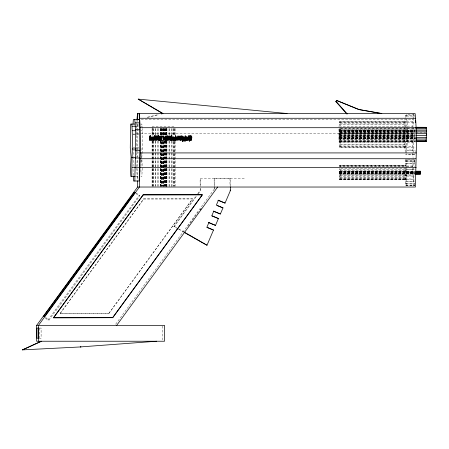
<?xml version="1.0" encoding="UTF-8"?>
<svg xmlns="http://www.w3.org/2000/svg" width="449" height="449" viewBox="0 0 449 449"><rect width="100%" height="100%" fill="white"/><g stroke="black" fill="none" stroke-linecap="round" stroke-linejoin="round"><path stroke-width="0.34" stroke-dasharray="2.25 1.68" d="M415.566 141.603L339.848 141.603L339.304 137.018L339.483 128.605L415.202 128.605M339.848 141.603L340.314 135.57L340.005 127.858M405.295 152.823L404.527 141.558L404.532 127.387M413.922 152.823L413.147 141.558L413.159 127.387M339.831 179.785L340.263 175.755L340.23 168.566L406.339 168.566L406.379 175.755L405.941 179.785L339.831 179.785L339.354 176.625L339.371 168.392M405.941 179.785L405.469 176.625L405.481 168.392M415.527 138.988L339.809 138.988L339.489 134.728L339.803 130.339L415.521 130.339M414.68 174.038L339.792 174.038L339.691 172.225L339.792 171.153L415.381 171.153M339.809 138.988L340.123 134.599L339.803 130.339M405.896 185.566L406.143 185.151L414.764 185.151L414.522 185.566L405.896 185.566L405.082 178.988L405.049 167.264M406.143 185.151C407.03 176.738 407.439 167.937 405.913 159.625L414.539 159.625L415.314 165.529M414.522 185.566L413.703 178.988L413.675 167.264M406.687 127.359L406.676 141.991L406.294 146.251L405.812 147.345L339.702 147.345L338.928 139.796L339.001 127.482M405.812 147.345L405.043 139.796L405.11 127.482M136.692 149.534L136.777 129.088M136.788 128.392L136.917 122.145M136.928 121.449L136.973 119.367M137.13 150.039L137.343 123.554M413.456 113.53L412.923 119.367L412.642 152.245M406.424 153.317L407.249 142.754L407.282 127.32M339.702 147.345L340.185 146.251L340.561 141.991L340.578 127.359M142.226 168.134L141.867 176.485L140.902 176.485M413.669 118.048L413.187 126.124L404.56 126.124L405.049 118.048M133.022 166.512L133.516 157.717M136.765 166.798L137.22 158.727M137.338 166.512L137.753 159.069M140.868 162.229L141.093 158.273M140.935 166.388L141.497 156.404L140.885 149.652M412.715 166.798L413.17 158.727M405.913 159.625L405.088 166.018L413.714 166.018L414.539 159.625M141.833 157.481L142.372 148.989L142.288 128.812M339.023 126.887L339.399 122.628L339.887 121.527L405.997 121.527L406.637 126.208L340.527 126.208L339.887 121.527M405.133 126.887L405.514 122.628L405.997 121.527M137.478 121.527L137.602 120.203M405.133 117.425L405.761 114.36M413.754 117.425L414.382 114.36M415.05 153.317L415.303 151.453M339.624 165.782L339.5 166.624L405.61 166.624L405.868 165.406L339.758 165.406L339.624 165.782L405.733 165.782M339.792 174.038L339.792 171.153M45.371 318.128L47.948 320.025L49.104 320.025L139.869 195.713L136.266 193.059M60.099 313.458L143.652 198.952L192.531 198.862L108.978 313.368L60.099 313.458L108.978 313.368M60.306 313.368L143.86 198.862M108.765 313.458L192.531 198.862M115.646 324.251L214.953 188.159M47.948 320.025L138.921 195.713L139.869 195.713M178.051 228.85L173.819 226.403L196.067 196.017M197.712 193.766L200.187 190.387L200.17 188.356M173.819 226.403L174.347 226.403L196.589 196.017M198.239 193.766L200.709 190.387L200.686 186.997M187.839 226.184L199.373 210.429M147.727 117.369L159.041 114.534M147.12 117.268L158.604 114.506M214.173 186.099L214.122 178.64L244.509 178.421L243.987 178.421M230.545 186.099L230.489 178.64L200.102 178.859L200.164 187.676M414.107 114.529L406.143 114.529L406.676 117.442M405.385 115.561L414.006 115.561M406.513 116.055L414.472 116.055M141.171 119.367L412.923 119.367M339.64 121.64L413.389 121.651M340.129 122.296L406.238 122.296M339.399 122.628L405.514 122.628M406.839 118.833L407.103 122.672L415.061 122.672M340.342 123.896L406.457 123.896M136.502 124.076L138.64 124.076M140.649 124.076L141.867 124.076L142.254 128.173M339.191 124.412L405.307 124.412M136.496 125.479L138.511 125.479M136.131 126.248L140.155 126.248M140.829 126.248L142.17 126.248M152.082 126.5L175.127 126.5M340.123 128.841L415.14 128.841M340.656 129.082L406.766 129.082M338.905 129.873L415.101 129.901M340.219 130.204L415.235 130.204M339.719 130.502L415.6 130.468M136.339 130.732L140.363 130.732M141.031 130.732L142.372 130.732M339.96 130.889L414.977 130.889M339.646 130.951L415.364 130.951M404.454 131.164L413.074 131.164M339.309 131.506L415.028 131.506M340.028 131.563L415.044 131.563M339.579 131.652L415.297 131.652M340.286 131.86L415.303 131.86M340.729 132.32L406.839 132.32M340.078 132.444L415.331 132.444M339.528 132.556L415.246 132.556M415.948 132.556L425.764 132.556M338.849 133.168L404.964 133.168M136.692 133.252L414.988 133.308M340.112 133.482L415.129 133.482M339.5 133.606L415.218 133.606M340.314 133.69L415.331 133.69M132.82 134.071L134.666 134.071M135.284 134.071L137.13 134.071M340.123 134.599L415.14 134.599M132.955 134.689L138.994 134.689M339.489 134.728L415.207 134.728M339.27 135.188L414.988 135.188M340.314 135.57L415.331 135.57M340.112 135.721L415.129 135.721M339.5 135.845L415.218 135.845M404.437 136.429L413.063 136.429M338.86 136.552L404.97 136.552M340.084 136.771L415.101 136.771M339.534 136.878L415.252 136.878M339.304 137.018L415.016 137.018M340.275 137.372L415.291 137.372M340.033 137.675L415.319 137.708M339.584 137.764L415.303 137.764M339.966 138.376L414.983 138.376M339.652 138.438L415.37 138.438M339.365 138.674L415.084 138.674M339.893 138.82L415.611 138.82M339.73 138.853L415.448 138.853M338.928 139.796L405.043 139.796M339.461 140.037L415.179 140.037M340.101 140.268L415.117 140.268M339.579 141.02L415.297 141.02M339.983 141.166L414.999 141.166M339.708 141.553L415.426 141.553M340.561 141.991L406.676 141.991M339.062 142.67L405.172 142.67M407.249 142.754L415.207 142.754M340.393 144.466L406.508 144.466M339.242 144.982L405.352 144.982M404.706 146.206L413.333 146.206M340.185 146.251L406.294 146.251M339.461 146.576L405.57 146.576M339.949 147.233L406.059 147.233M407.047 147.227L415.005 147.227M132.955 147.861L138.994 147.861M136.339 148.989L140.363 148.989M141.031 148.989L142.372 148.989M132.82 150.039L134.666 150.039M404.97 150.045L413.596 150.045M406.766 150.83L415.387 150.83M136.692 150.207L136.692 152.924L138.792 152.924M135.8 156.954L138.483 156.954M405.666 160.04L414.292 160.04M406.16 160.097L414.781 160.097M405.436 161.309L414.062 161.309M406.384 161.421L415.011 161.421M405.239 163.352L413.866 163.352M406.581 163.503L415.202 163.503M339.758 165.406L406.008 165.524L406.25 167.157M339.893 165.524L340.022 166.119L406.137 166.119M406.732 166.203L415.353 166.203M404.992 169.138L413.613 169.138M406.822 169.346L415.448 169.346M339.321 169.436L405.43 169.436M340.291 170.25L406.401 170.25M339.276 171.221L405.391 171.221M339.741 171.35L414.73 171.35M339.719 171.58L414.753 171.58M339.702 171.877L414.769 171.877M340.32 172.096L406.429 172.096M339.691 172.225L414.781 172.225M404.959 172.489L413.58 172.489M339.685 172.596L414.786 172.596M406.85 172.702L414.814 172.702M339.691 172.972L414.781 172.972M339.27 173.101L405.38 173.101M339.702 173.32L414.769 173.32M339.719 173.617L414.753 173.617M339.741 173.847L414.73 173.847M339.764 173.988L414.708 173.988M339.292 174.942L405.408 174.942M340.263 175.755L406.379 175.755M404.987 175.851L413.613 175.851M406.816 176.059L414.781 176.059M135.536 176.485L138.893 176.485M339.354 176.625L405.469 176.625M340.19 177.327L406.3 177.327M339.45 178.034L405.559 178.034M340.089 178.573L406.199 178.573M214.122 178.64L214.644 178.64L214.701 186.099M230.489 178.64L229.967 178.64L230.017 186.099M405.082 178.988L413.703 178.988M339.562 179.072L405.677 179.072M406.721 179.173L414.68 179.173M339.966 179.409L406.076 179.409M339.691 179.673L405.806 179.673M405.228 181.693L413.855 181.693M406.57 181.845L414.528 181.845M405.425 183.776L414.051 183.776M406.373 183.882L414.994 183.882M405.655 185.095L414.275 185.095M143.652 198.952L192.318 198.952M39.383 328.09L41.112 328.09L41.112 338.176L39.383 338.176M174.347 226.403L177.972 228.496M178.579 228.85L183.417 231.639M178.657 229.198L183.495 231.987M135.834 193.435L138.921 195.713M45.501 317.37L49.104 320.025M340.022 166.119L340.14 167.157M412.642 152.924L413.052 157.436M140.868 153.71L141.166 156.954M137.259 151.431L137.764 157.021M136.692 152.924L137.102 157.436M133.011 152.132L133.392 156.319M412.71 168.167L413.512 186.329M140.885 169.756L141.042 173.191M137.293 168.56L137.815 180.324M136.76 168.167L137.287 180.043M133.011 169.251L133.286 175.48M141.918 159.474L142.254 167.438M407.103 122.672L407.26 126.652M214.706 186.778L214.723 188.816M214.179 186.778L214.201 189.489M200.624 178.859L200.681 186.318M175.127 128.588L175.127 134.852M175.127 141.109L175.127 186.335M174.829 128.588L174.829 134.852M174.829 141.805L174.829 186.335M174.639 128.588L174.639 134.852M174.639 141.805L174.639 186.335M173.763 128.588L173.763 135.547M173.763 141.805L173.763 186.335M173.404 128.588L173.404 135.547M173.404 141.805L173.404 186.335M172.012 128.588L172.012 134.852M172.012 141.109L172.012 187.031M171.496 128.588L171.496 134.852M171.496 141.109L171.496 187.031M169.683 128.588L169.683 135.547M169.683 141.109L169.683 187.031M169.048 128.588L169.048 135.547M169.048 141.109L169.048 186.335M166.938 128.588L166.938 134.852M166.938 141.109L166.938 187.031M166.478 128.588L166.478 134.852M166.478 141.109L166.478 186.335M166.433 128.588L166.433 134.852M166.433 141.109L166.433 186.335M166.326 128.588L166.326 134.852M166.326 141.109L166.326 186.335M166.237 128.588L166.197 134.852M166.237 141.109L166.237 187.031M165.99 128.588L165.99 135.547M165.99 141.109L165.99 186.335M165.788 128.588L165.788 135.547M165.788 141.109L165.788 186.335M165.49 128.588L165.49 135.547M165.49 141.109L165.49 186.335M165.226 128.588L165.226 135.547M165.226 141.109L165.226 186.335M164.862 128.588L164.862 135.547M164.862 141.109L164.862 186.335M164.553 128.588L164.553 135.547M164.553 141.109L164.553 186.335M164.143 128.588L164.143 135.547M164.143 141.109L164.143 186.335M163.969 128.588L163.969 135.547M163.969 141.109L163.969 187.031M163.812 128.588L163.812 135.547M163.812 141.805L163.812 186.335M163.391 128.588L163.391 135.547M163.391 141.805L163.391 186.335M163.24 128.588L163.24 135.547M163.24 141.805L163.24 186.335M163.066 128.588L163.066 135.547M163.066 141.805L163.066 186.335M162.656 128.588L162.656 135.547M162.656 141.805L162.656 186.335M162.695 326.069L162.695 339.859M162.347 128.588L162.347 135.547M162.347 141.805L162.347 186.335M161.982 128.588L161.982 135.547M161.982 141.805L161.982 186.335M161.719 128.588L161.719 135.547M161.719 141.805L161.719 186.335M161.421 128.588L161.421 134.852M161.421 141.805L161.421 186.335M161.219 128.588L161.219 134.852M161.219 141.805L161.219 186.335M161.011 128.588L160.972 134.852M161.011 141.109L160.972 186.335M160.882 128.588L160.882 134.852M160.882 141.109L160.882 186.335M160.776 128.588L160.776 134.852M160.776 141.109L160.776 186.335M160.731 128.588L160.731 134.852M160.731 141.109L160.731 186.335M160.271 128.588L160.271 134.852M160.271 141.109L160.271 186.335M158.155 128.588L158.155 135.547M158.155 141.109L158.155 186.335M157.526 128.588L157.526 134.852M157.526 141.109L157.526 186.335M155.713 128.588L155.713 134.852M155.713 141.109L155.713 186.335M155.197 128.588L155.197 135.547M155.197 141.109L155.197 186.335M153.805 128.588L153.805 135.547M153.805 141.109L153.805 186.335M153.446 128.588L153.446 135.547M153.446 141.109L153.446 186.335M152.57 127.196L152.57 135.547M152.57 141.109L152.57 186.335M152.379 128.588L152.379 135.547M152.379 141.109L152.379 186.335M152.082 128.588L152.082 135.547M152.082 141.109L152.082 186.335M39.742 328.09L39.742 338.176M414.292 154.349L405.666 154.349L414.674 154.518L414.292 154.349"/><path stroke-width="0.67" d="M416.268 141.603L426.084 141.603L426.516 131.86L426.107 127.32L425.837 127.712M415.381 174.038L420.303 173.988L420.303 171.204L416.049 171.204M426.348 135.721L426.342 133.482M170.154 138.64L170.547 136.866L170.884 138.674L170.16 139.027L170.485 140.324L170.873 139.465M133.319 176.171L133.533 181.02L139.184 181.02C139.841 158.536 140.043 135.985 139.184 113.53C141.581 137.927 139.819 162.572 139.437 187.031L38.479 325.385L38.479 341.234M133.016 124.255L133.347 119.541L139.078 119.541M131.81 176.485C131.68 159.03 133.1 141.508 131.81 124.076M134.874 181.02C134.986 160.551 136.535 139.97 134.767 119.541M136.973 119.367L137.506 113.53L415.134 113.53C417.531 137.927 415.763 162.572 415.387 187.031L137.596 187.031L36.638 325.385L36.638 341.234L164.542 341.234L164.542 325.385L36.638 325.385M156.398 137.366L156.23 136.193L156.072 137.22L156.6 139.044L156.23 140.374L155.865 139.055L156.23 135.755L156.398 137.922M189.332 137.366L189.164 136.193L189.007 137.22L189.534 139.044L189.164 140.374L188.799 139.055L189.164 135.755L189.332 137.922M183.372 137.327L183.602 136.866L183.826 137.439C184.803 134.773 184.236 145.336 184.124 137.456C182.659 146.694 184.573 135.643 183.372 137.798M153.816 137.922L154.119 136.979L153.816 137.456M150.634 137.327L150.948 136.889L151.156 140.273L150.853 137.4L150.634 137.798M165.153 137.327L165.468 136.889L165.675 140.273L165.372 137.4L165.153 137.798M173.05 137.327L173.365 136.889L173.572 140.273L173.32 137.416L173.05 137.798M186.458 137.327L186.778 136.889L186.98 140.273L186.677 137.4L186.458 137.798M182.513 137.31C183.293 135.918 183.433 140.829 182.513 140.11M170.861 139.465L170.519 139.847L170.306 138.949M182.513 137.776C183.091 136.474 183.254 140.324 182.513 139.656M230.55 186.778L230.573 190.168L225.039 203.094L218.439 200.254L216.384 205.047L222.99 207.893L220.369 214.01L213.763 211.17L211.821 215.705L218.427 218.551L215.498 225.381L208.897 222.536L206.899 227.205L213.499 230.051L206.995 245.249L184.096 232.335M420.303 171.204L420.275 174.038M53.425 317.769L143.141 194.827L202.465 194.737L112.75 317.679L53.425 317.769L112.75 317.679M53.639 317.679L143.349 194.737M112.542 317.769L202.252 194.827L143.141 194.827M116.661 325.385L217.619 187.031M200.316 209.868L201.135 208.74M175.705 137.596C176.884 137.287 174.93 139.325 175.744 140.2C176.906 141.34 176.423 135.396 175.699 137.596M346.813 113.967L335.779 101.519L336.851 100.559L359.183 109.556L381.824 113.53M335.779 101.519L337.272 100.559M41.662 341.234L22.45 349.883L41.134 341.234M161.702 113.861L163.032 113.53L138.225 99.117L162.656 113.53L161.309 113.855M139.69 119.052L137.658 119.541L137.506 113.53M156.639 341.234L80.416 346.925L80.943 346.925L22.45 349.883M359.183 109.556L358.762 109.556L381.403 113.53M139.835 118.261L415.785 118.261M135.216 122.813L139.527 122.813M135.16 124.076L130.592 124.076L130.272 147.861L131.102 156.954L130.474 168.167L130.844 176.485L135.16 176.485M132.107 126.248L135.463 126.248M416.156 127.269L426.107 127.32M140.268 127.707L416.217 127.707M415.723 127.858L426.241 127.858M415.841 128.841L426.359 128.841M135.519 129.435L139.83 129.435M415.937 130.204L426.455 130.204M132.315 130.732L135.665 130.732M416.004 131.86L426.516 131.86M416.032 133.69L426.55 133.69M416.032 135.57L426.544 135.57M415.993 137.372L426.505 137.372M169.464 137.652L169.834 137.405L169.728 136.378L169.582 139.774L169.902 138.533L169.464 138.14M178.045 137.652L178.421 137.405L178.315 136.378L178.169 139.774L178.489 138.533L178.045 138.14M149.798 138.129C151.027 130.418 148.933 148.467 149.646 135.856C150.757 135.862 150.606 138.343 149.798 138.629M182.098 138.281L182.098 138.758M415.92 138.977L426.438 138.977M415.819 140.268L426.337 140.268M415.701 141.166L426.213 141.166M416.128 141.553L426.084 141.603M132.315 148.989L135.665 148.989M135.519 150.679L139.83 150.679M140.268 152.924L416.217 152.924M131.776 157.481L135.127 157.481M135.054 158.014L139.364 158.014M139.903 158.727L415.853 158.727M132.191 167.438L139.762 167.455M140.268 167.466L416.217 167.466M416.133 171.35L420.331 171.35M416.156 171.58L420.354 171.58M416.167 171.877L420.371 171.877M415.482 172.225L420.382 172.225M415.482 172.596L420.382 172.596M415.482 172.972L420.382 172.972M415.471 173.32L420.371 173.32M415.454 173.617L420.354 173.617M415.432 173.847L420.331 173.847M415.353 173.988L420.303 173.988M230.051 190.168L230.573 190.168M218.439 200.254L217.911 200.254L225.039 203.094M222.99 207.893L217.058 205.563M213.763 211.17L213.236 211.17L220.369 214.01M218.427 218.551L211.894 215.963M208.897 222.536L208.37 222.536L215.498 225.381M213.499 230.051L206.972 227.463M38.592 328.09L36.869 328.09L36.869 338.176L38.592 338.176M138.225 99.117L287.079 113.53M336.851 100.559L358.122 109.292M184.023 231.987L206.995 245.249M336.2 101.519L347.234 113.967M425.815 141.02L425.944 141.553M415.55 120.113L415.723 122.672M137.315 180.739L137.596 187.031M38.238 328.09L38.238 338.176M157.285 137.675C156.505 139.852 157.038 133.482 157.285 137.675M191.656 137.675C190.876 139.852 191.414 133.482 191.656 137.675M190.253 137.512C190.825 147.255 191.437 130.289 190.253 137.512M190.404 137.293C190.466 145.128 191.235 132.809 190.404 137.293M157.436 137.798L156.931 140.363L157.279 138.371C155.691 139.111 157.481 132.68 157.436 137.798M185.106 140.144L184.954 141.53L185.246 136.962L184.954 136.962L185.106 140.144M191.813 137.798L191.302 140.363L191.656 138.371C190.062 139.111 191.852 132.68 191.813 137.798M159.979 138.618C159.041 145.207 159.047 132.023 159.979 138.618M174.712 138.337C175.284 140.475 174.857 141.171 174.566 139.033C174.319 136.625 175.626 136.12 174.712 138.337M152.806 138.253C152.587 140.66 153.94 141.239 152.946 138.674L153.53 138.674L153.266 136.889L152.806 138.253M160.074 138.236C160.473 146.116 161.674 129.957 160.074 138.236M166.181 138.253C165.956 140.66 167.314 141.239 166.315 138.674L166.905 138.674L166.635 136.889L166.181 138.253M187.132 138.253C186.913 140.733 188.299 141.166 187.267 138.674L187.856 138.674L187.592 136.889L187.132 138.253M179.785 138.921L179.258 140.094C180.268 140.649 180.184 135.48 179.286 136.036C179.903 136.339 179.448 137.669 179.785 138.921M163.891 138.062C163.301 143.293 163.284 132.842 163.891 138.062M170.076 138.921L169.89 140.082L169.312 140.273L169.312 135.856L169.958 136.182L170.076 138.921M176.457 137.68C176.794 139.095 176.957 139.774 176.451 140.077C177.709 140.885 176.334 134.408 176.457 137.68M177.153 137.68C177.49 139.095 177.647 139.774 177.142 140.077C178.405 140.885 177.024 134.408 177.153 137.68M178.663 138.921L178.478 140.082L177.899 140.273L177.899 135.856L178.545 136.182L178.663 138.921M159.384 138.056C159.524 143.416 160.22 135.132 159.384 138.056M164.048 138.073L163.818 139.92L163.155 140.273L163.155 135.856L163.818 136.204L164.048 138.073M151.307 138.994C151.459 142.019 152.609 138.825 151.824 137.007C151.016 137.001 152.312 137.91 151.307 138.994M156.028 138.724C156.14 141.923 156.729 136.883 156.028 138.724M160.231 138.096C160.36 143.304 160.933 134.908 160.231 138.096M164.149 138.994C164.306 142.019 165.451 138.825 164.671 137.007C163.857 137.001 165.153 137.91 164.149 138.994M172.046 138.994C172.197 142.019 173.348 138.825 172.568 137.007C171.754 137.001 173.05 137.91 172.046 138.994M188.962 138.724C189.068 141.923 189.663 136.883 188.962 138.724M151.453 139.055C151.537 141.295 152.127 137.461 151.453 139.055M164.295 139.055C164.379 141.295 164.968 137.461 164.295 139.055M172.192 139.055C172.276 141.295 172.865 137.461 172.192 139.055M175.784 139.055C175.873 141.295 176.457 137.461 175.784 139.055M152.963 137.877L152.946 138.247L153.39 138.247L153.232 137.343L152.963 137.877M166.338 137.877L166.315 138.247L166.764 138.247L166.557 137.327L166.338 137.877M170.323 137.877L170.3 138.247L170.749 138.247L170.541 137.327L170.323 137.877M187.289 137.877L187.267 138.247L187.716 138.247L187.559 137.343L187.289 137.877M180.981 135.839L180.745 140.273L181.295 140.273L180.981 135.839M188.299 135.839L188.069 140.273L188.619 140.273L188.299 135.839M190.011 135.66L189.573 141.239L190.011 135.66M168.027 139.038L167.774 140.273L168.341 135.856L168.717 140.273L168.459 139.038L168.027 139.038M168.246 136.457L168.072 138.539L168.42 138.539L168.246 136.457M155.489 135.856L155.214 138.314C153.884 127.769 155.174 148.984 154.866 136.468L155.158 139.061L155.545 136.468L155.696 140.273L155.489 135.856M158.856 135.856L158.587 138.314C157.257 127.769 158.542 148.984 158.239 136.468L158.531 139.061L158.918 136.468L159.069 140.273L158.856 135.856M162.14 136.518L161.494 140.273L162.01 136.378L161.427 136.378L161.427 135.856L162.14 135.856L162.14 136.518M152.542 137.422L152.104 140.273L152.722 140.273L152.722 139.807L152.273 139.807L152.716 136.962L152.121 136.962L152.121 137.422L152.542 137.422M181.957 135.856L181.452 138.758L181.952 138.758L182.098 140.273L181.957 135.856M181.952 136.552L181.57 138.281L181.952 138.281L181.952 136.552M185.97 139.908C184.904 142.159 185.746 132.719 185.589 138.848C185.729 143.54 186.307 131.608 185.97 139.908M135.233 192.301L44.473 316.612L43.312 316.612L134.29 192.301L135.233 192.301M150.634 135.66L150.488 140.273L150.634 135.66M167.191 135.66L167.05 140.273L167.191 135.66M171.176 135.66L171.035 140.273L171.176 135.66M171.529 135.66L171.389 140.273L171.529 135.66M175.48 135.66L175.334 140.273L175.48 135.66M166.029 135.828L165.872 136.406L166.029 135.828M171.894 135.828L171.731 136.406L171.894 135.828M185.246 135.828L185.083 136.406L185.246 135.828M153.816 136.962L153.676 140.273L153.816 136.962M165.153 136.962L165.013 140.273L165.153 136.962M166.023 136.962L165.877 140.273L166.023 136.962M171.883 136.962L171.743 140.273L171.883 136.962M173.05 136.962L172.91 140.273L173.05 136.962M180.391 136.962L180.212 137.804L180.391 136.962M182.513 136.962L182.373 141.497L182.513 136.962M183.372 136.962L183.231 140.273L183.372 136.962M186.458 136.962L186.318 140.273L186.458 136.962M161.208 139.431L161.023 140.273L161.208 139.431M180.391 139.431L180.212 140.273L180.391 139.431M163.054 140.778L162.184 140.778L162.184 141.166L163.054 141.166L163.054 140.778M174.526 140.778L173.656 140.778L173.656 141.166L174.526 141.166L174.526 140.778"/></g></svg>
